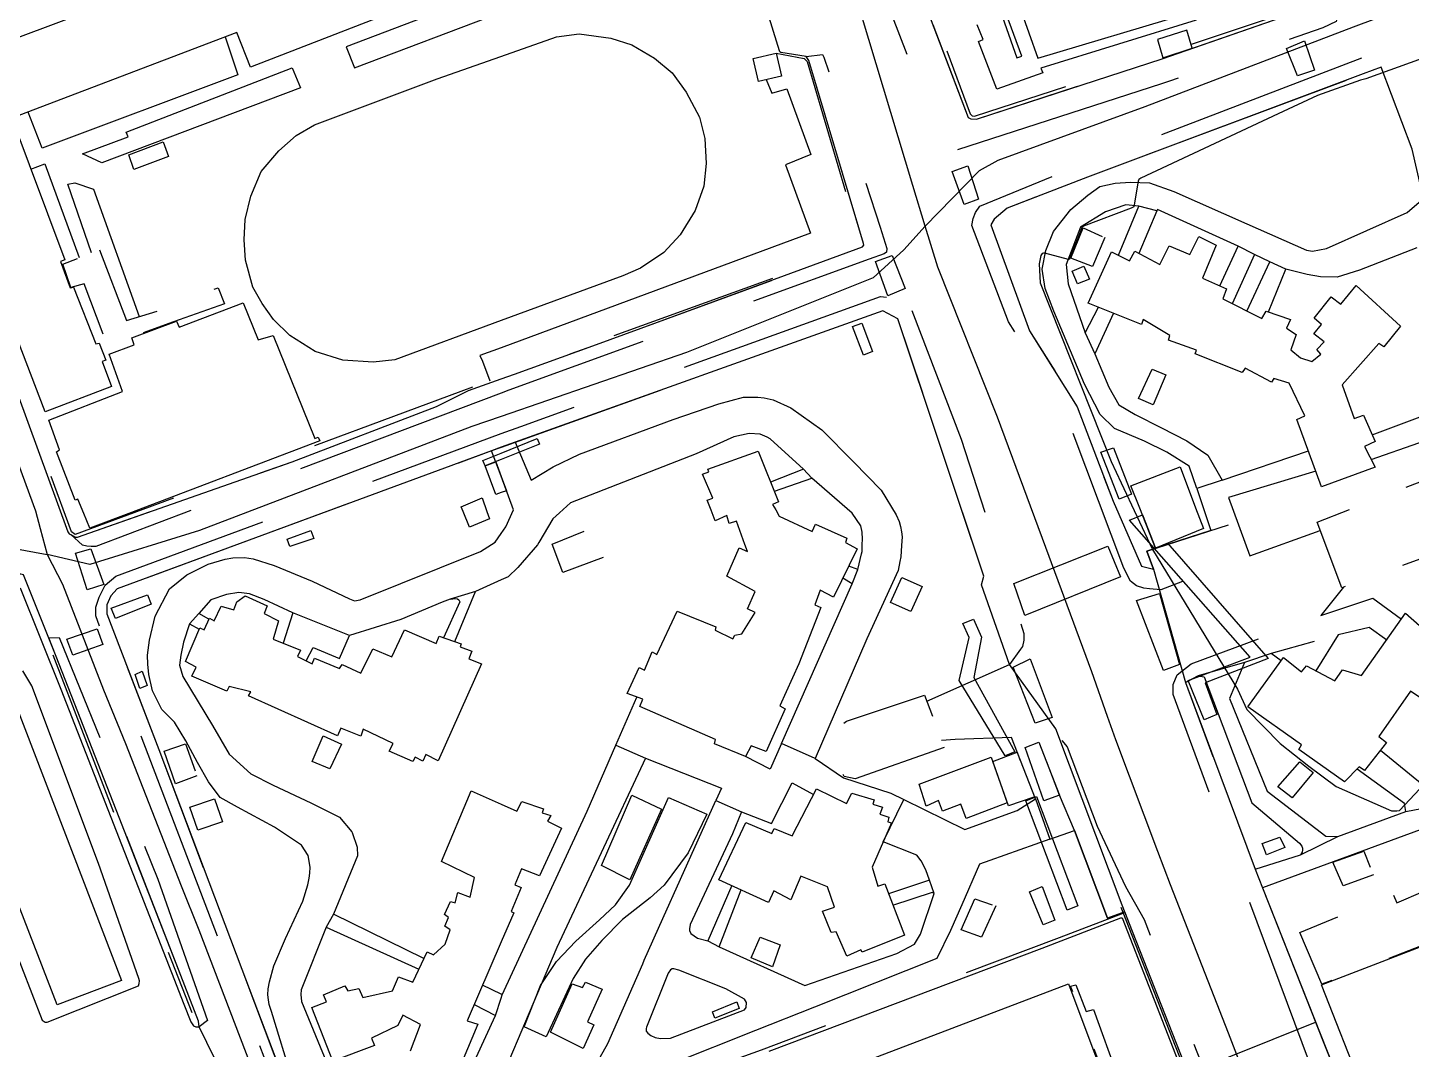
# Model space of a CAD drawing. Header units: millimetres. Extents: x 198785 to 203305, y 542885 to 545889.
# Drawn here: x 202130.2 to 202365.8, y 543655 to 543829.1 of the extents above; entities that cross this region are included whole.
import ezdxf

# ---------------------------------------------------------------- set-up
doc = ezdxf.new("R2010")
doc.units = ezdxf.units.MM
for name, pattern in [('FENCE_25K', [54.3, 28.7, -9.2, -16.4]), ('HIDDEN_BULD_25K', [28.8, 18.4, -10.4]), ('HIDDEN_IN_25K', [56.5, 36.5, -20])]:
    doc.linetypes.add(name, pattern=pattern)
for name, color, linetype in [('A0013114', 253, 'Continuous'), ('A0013117', 253, 'Continuous'), ('A0013118', 253, 'Continuous'), ('A0023214', 253, 'Continuous'), ('A0023217', 253, 'Continuous'), ('A0033324', 253, 'Continuous'), ('A0043325', 253, 'Continuous'), ('A0053326', 253, 'Continuous'), ('B0014111', 253, 'Continuous'), ('B0014115', 253, 'Continuous'), ('B0014116', 253, 'Continuous'), ('B0024120', 253, 'Continuous'), ('B0024127', 253, 'Continuous'), ('C0076117', 253, 'Continuous'), ('F0017111', 253, 'Continuous'), ('F0047224', 253, 'Continuous')]:
    doc.layers.add(name, color=color, linetype=linetype)

msp = doc.modelspace()

# ---------------------------------------------------------------- linework, layer by layer
at = {"layer": 'A0013114'}
for points in [[(202272.61, 543792), (202272.57, 543792.3), (202263.24, 543823.48), (202262.78, 543824.14), (202258.49, 543824.83), (202258.33, 543824.97), (202257.99, 543826.04), (202255.53, 543833.95), (202255.53, 543834.17), (202256.78, 543837.35), (202256.86, 543837.75), (202246.87, 543864.54), (202242.08, 543877.99), (202239.5, 543884.31), (202239.4, 543884.35), (202238.25, 543883.93), (202229.67, 543907.67), (202217.6, 543940.94), (202210.78, 543959.24), (202205.15, 543974.38)], [(202277.05, 543848.8), (202290.39, 543813.73), (202290.82, 543813.53), (202291.78, 543813.5), (202323.39, 543823.75), (202349.24, 543832.73)], [(202360.69, 543822.32), (202357.64, 543821.18), (202310.68, 543803.61), (202296.99, 543798.3), (202294.82, 543796.45), (202294.21, 543795.49), (202300.84, 543777.43), (202308.92, 543764.5), (202315.07, 543748.38), (202319.88, 543737.34), (202321.93, 543736.83), (202327.36, 543717.55), (202339.22, 543685.73), (202340.47, 543682.53), (202357.01, 543640.82), (202364.32, 543636), (202404.38, 543650.7), (202405.65, 543649.48), (202408.9, 543650.66), (202416.63, 543653.46), (202419.33, 543654.45), (202427.77, 543657.73)], [(202271.79, 543599.07), (202272.06, 543598.98), (202301.14, 543611.11), (202301.27, 543611.3), (202308.14, 543614.07), (202308.22, 543613.82), (202324.71, 543619.21), (202331.2, 543621.58), (202335.46, 543627.96), (202335.51, 543628.22), (202334.97, 543631.63), (202330.21, 543644.99), (202329.98, 543645.09), (202327.63, 543650.87), (202327.66, 543651.11), (202327.6, 543651.56), (202316.59, 543679.59), (202305.32, 543709.62), (202297.43, 543720.61), (202292.63, 543734.15), (202293.07, 543735.61), (202278.4, 543779.47), (202275.86, 543780.83)]]:
    msp.add_lwpolyline(points, dxfattribs=at)
at = {"layer": 'A0013117'}
for points in [[(202123.41, 543780.54), (202137.07, 543743.16), (202137.3, 543742.85), (202138.39, 543742.3), (202138.7, 543742.3), (202175.26, 543755.13), (202199.85, 543764.54), (202205.27, 543767.23), (202210.83, 543769.24), (202213.11, 543770.06), (202226.47, 543774.89), (202234.67, 543777.89), (202272.41, 543791.7), (202272.61, 543792)], [(202275.86, 543780.83), (202213.25, 543758.48), (202210.84, 543757.58), (202209.23, 543756.98), (202145.46, 543733.48), (202144.37, 543732.27), (202143.69, 543730.77), (202143.71, 543729.2), (202152.54, 543706.1), (202166.69, 543668.72), (202175.75, 543644.73), (202185.28, 543619.46), (202184.16, 543618.18), (202185.95, 543613.23), (202190.35, 543601.03), (202196.75, 543584.15), (202201.8, 543571.62)], [(202195.58, 543570.17), (202194.14, 543573.8), (202178.69, 543613.46), (202167.79, 543641.72), (202166.85, 543644.15), (202166.39, 543645.21), (202165.91, 543645.67), (202159.42, 543658.85), (202159.33, 543659.85), (202156.33, 543667.6), (202145.81, 543694.55), (202135.08, 543721.96), (202129.49, 543735.88), (202129.06, 543735.97), (202128.55, 543735.97), (202128.04, 543735.97), (202087.75, 543720.95), (202066.36, 543712.76), (202035.73, 543702.86)]]:
    msp.add_lwpolyline(points, dxfattribs=at)
at = {"layer": 'A0013118'}
for points in [[(202287.84, 543854.77), (202298.65, 543823.91), (202299.53, 543824.22), (202296.81, 543831.61)], [(202225.77, 543841.5), (202210.82, 543835.82), (202184.45, 543825.81), (202185.89, 543822.21), (202210.82, 543831.64), (202227.17, 543837.83), (202225.77, 543841.5)], [(202299.15, 543832.5), (202302.25, 543823.87), (202327.74, 543831.46)], [(202329.2, 543830.34), (202302.75, 543822.18), (202303.07, 543821.36), (202295.26, 543818.58), (202292.12, 543826.69), (202292.92, 543827.03), (202291.89, 543829.52)], [(202163.87, 543827.49), (202166.03, 543821.03), (202132.67, 543808.54), (202130.3, 543814.67)], [(202189.07, 543772.1), (202183.87, 543772.45), (202179.19, 543773.9), (202174.88, 543776.63), (202172.07, 543779.35), (202170.13, 543782.05), (202168.54, 543784.86), (202167.31, 543789.44), (202167.08, 543792.94), (202167.26, 543796.41), (202168.24, 543800.34), (202170, 543804.54), (202172.99, 543808.08), (202175.97, 543810.68), (202179.05, 543812.48), (202199.96, 543820.34), (202210.82, 543824.17), (202220.29, 543827.5), (202224.15, 543828), (202229.55, 543827.26), (202233.08, 543826.13), (202236.94, 543823.88), (202240, 543821.35), (202242.37, 543818.08), (202244.61, 543813.81), (202245.55, 543810.16), (202245.78, 543805.9), (202245.37, 543802.08), (202243.87, 543797.9), (202241.36, 543793.77), (202238.54, 543790.77), (202234.58, 543788.1), (202231.57, 543786.8), (202210.83, 543779.16), (202192.76, 543772.49), (202189.07, 543772.1)], [(202142.87, 543806.06), (202139.57, 543807.59), (202147.33, 543810.49), (202146.99, 543811.27), (202175.24, 543822.21), (202176.66, 543818.8), (202142.87, 543806.06)], [(202427.77, 543657.73), (202410.36, 543703.17), (202407, 543711.84), (202390.9, 543753.55), (202386.33, 543763.57), (202379.61, 543771.58), (202376.26, 543781.85), (202372.87, 543789.15), (202367.57, 543801.44), (202365.99, 543808.38), (202360.69, 543822.32)], [(202256, 543820.21), (202256.96, 543817.88), (202259.52, 543818.63), (202263.58, 543807.48), (202259.29, 543805.69), (202263.55, 543794.08), (202210.83, 543774.55), (202207.2, 543773.21), (202207.68, 543772.25), (202208.94, 543768.93)], [(202130.79, 543804.96), (202133.13, 543805.86), (202139.02, 543789.89)], [(202141.08, 543790.7), (202137.09, 543802.39), (202138.25, 543802.65), (202141.43, 543801.57), (202149.21, 543779.85)], [(202366.78, 543791.57), (202357.01, 543787.77), (202353.23, 543786.55), (202350.36, 543786.6), (202348.12, 543786.99), (202344.48, 543787.95), (202341.72, 543789.15), (202339.15, 543790.41), (202336.37, 543791.85), (202322.63, 543798.1), (202322.5, 543797.88), (202319.46, 543798.67), (202317.23, 543798.9), (202313.79, 543797.68), (202309.51, 543795.08), (202307.07, 543788.73), (202307.43, 543785.44), (202310.31, 543777.06), (202311.96, 543773.53), (202314.34, 543767.85), (202316.06, 543764.8), (202318.8, 543763.17), (202323.28, 543760.92), (202327.61, 543758.66), (202331.18, 543756.26), (202333.6, 543752.01), (202329.3, 543750.57), (202328.03, 543754.38), (202324.22, 543756.78), (202320.39, 543758.61), (202315.32, 543760.78), (202312.88, 543763.17), (202310.19, 543768.36), (202304.94, 543780.76), (202303.48, 543784.62), (202302.96, 543787.93), (202303.58, 543791.13), (202304.9, 543794.32), (202307.86, 543798.06), (202310.73, 543800.51), (202312.77, 543802.01), (202315.43, 543802.6), (202318.02, 543802.77), (202321.25, 543802.63), (202325.42, 543801.16), (202337.81, 543795.64), (202348.01, 543791.17), (202349.02, 543791), (202351.39, 543791.42), (202365.13, 543797.55), (202367.19, 543799.32)], [(202315.95, 543790.31), (202319.46, 543798.67)], [(202322.5, 543797.88), (202319.44, 543790.6)], [(202333.25, 543785.07), (202336.37, 543791.85)], [(202339.15, 543790.41), (202335.35, 543782.04)], [(202337.83, 543780.78), (202341.72, 543789.15)], [(202341.5, 543780.65), (202344.48, 543787.95)], [(202310.31, 543777.06), (202312.55, 543781.46)], [(202315.11, 543780.43), (202311.96, 543773.53)], [(202359.15, 543759.73), (202377.94, 543766.77), (202378.88, 543767.33), (202379.48, 543768.71), (202379.64, 543769.88), (202379.61, 543771.58)], [(202213.25, 543758.48), (202215.99, 543751.97), (202219.7, 543754.26), (202224.18, 543756.42), (202240.16, 543762.29), (202247.91, 543765.01), (202252.1, 543766.11), (202254.54, 543766.1), (202255.65, 543766.01), (202257.16, 543765.65), (202260.2, 543764.28), (202265.44, 543760.53), (202270.84, 543755.09), (202275.58, 543750.3), (202278.14, 543746.06), (202278.63, 543744.93), (202278.87, 543744.09), (202279.04, 543743.21), (202279.12, 543742.35), (202279.05, 543740.83), (202278.92, 543738.94), (202278.72, 543738.11), (202278.44, 543736.58), (202273.1, 543724.96), (202264.33, 543704.57), (202258.58, 543707.11), (202270.61, 543734.33), (202271.6, 543736.78), (202272.23, 543739.43), (202272.32, 543739.84), (202272.35, 543741), (202272.36, 543741.92), (202272.33, 543743.11), (202272.1, 543744.18), (202270.61, 543746.36), (202263.73, 543752.31), (202262.33, 543753.87), (202256.65, 543759), (202256.15, 543759.32), (202254.96, 543759.82), (202253.07, 543759.96), (202250.45, 543759.34), (202244.07, 543756.49), (202222.66, 543748.11), (202220.79, 543746.42), (202219.66, 543745.4), (202217.27, 543741.37), (202217.03, 543740.96), (202213.72, 543737.11), (202212.03, 543735.54), (202210.84, 543735), (202206.47, 543733.04), (202202.18, 543731.73), (202200.8, 543731.18), (202193.77, 543728.25), (202185.05, 543725.52), (202175.39, 543729.37), (202170.48, 543731.64), (202167.98, 543732.63), (202166.19, 543732.84), (202164.07, 543732.52), (202161.39, 543731.6), (202159.36, 543729.29), (202157.81, 543727.51), (202156.78, 543724.4), (202156.3, 543722.15), (202156.1, 543720.48), (202156.64, 543718.53), (202161.71, 543710.19), (202164.52, 543705.3), (202168.2, 543701.95), (202172.01, 543700.06), (202178.47, 543697.04), (202183.34, 543694.59), (202185.44, 543692.09), (202185.49, 543691.98), (202186.35, 543689.5), (202186.41, 543688), (202182.32, 543678.05), (202181.05, 543675.85), (202176.77, 543665.16), (202176.74, 543664.39), (202176.87, 543663.18), (202183.89, 543646.08)], [(202359.01, 543755.49), (202383.37, 543764), (202384.09, 543764.03), (202385.1, 543763.99), (202386.33, 543763.57)], [(202175.34, 543649.81), (202171.72, 543661.46), (202171.37, 543662.7), (202171.22, 543663.48), (202171.13, 543664.34), (202171.17, 543665.32), (202171.42, 543666.55), (202172.12, 543669.26), (202174.15, 543673.92), (202177.1, 543680.27), (202177.92, 543683.08), (202178.18, 543684.2), (202178.28, 543685.05), (202178.34, 543686.09), (202177.97, 543688.03), (202176.84, 543689.84), (202172.24, 543692.89), (202165.93, 543696.3), (202162.98, 543697.94), (202161.01, 543700.61), (202159.14, 543703.88), (202157.16, 543707.56), (202155.22, 543710.79), (202153.1, 543712.92), (202151.46, 543716.13), (202150.84, 543718.87), (202150.66, 543720.64), (202150.62, 543722.15), (202150.95, 543724.76), (202151.95, 543728.8), (202154.4, 543733.45), (202157.35, 543735.85), (202160.95, 543737.7), (202163.86, 543738.55), (202165.17, 543738.78), (202167.17, 543738.79), (202168.61, 543738.6), (202172.18, 543737.44), (202178.67, 543734.76), (202185.01, 543731.75), (202185.87, 543731.45), (202186.82, 543731.6), (202207.35, 543739.83), (202209.83, 543741.43), (202210.84, 543742.91), (202211.63, 543744.06), (202212.98, 543746.95), (202210.84, 543752.68), (202209.23, 543756.98)], [(202333.6, 543752.01), (202348.31, 543756.99)], [(202262.33, 543753.87), (202256.73, 543751.67)], [(202257.37, 543750.1), (202263.73, 543752.31)], [(202349.58, 543753.53), (202334.69, 543749.02), (202338.35, 543739.11), (202350.34, 543743.44)], [(202329.3, 543750.57), (202331.69, 543743.42), (202320.78, 543739.88), (202321.93, 543736.83)], [(202271.6, 543736.78), (202270.03, 543737.34)], [(202270.61, 543734.33), (202269.03, 543735.29)], [(202128.94, 543733.63), (202135.85, 543716.37), (202154.72, 543668.12), (202156.83, 543662.73), (202158.02, 543659.75), (202158.48, 543659.07), (202158.85, 543658.87), (202159.42, 543658.85)], [(202202.97, 543724.49), (202206.47, 543733.04)], [(202354.31, 543733.78), (202350.45, 543728.94), (202359.3, 543731.87), (202364.16, 543728.33)], [(202202.18, 543731.73), (202203.06, 543731.83), (202203.4, 543731.75), (202203.63, 543731.62), (202203.79, 543731.29), (202201.04, 543725.14)], [(202161.09, 543728.3), (202159.36, 543729.29)], [(202175.39, 543729.37), (202173.72, 543724.23)], [(202157.81, 543727.51), (202159.44, 543726.61)], [(202177.66, 543721.21), (202178.82, 543723.47), (202183.33, 543721.63), (202185.05, 543725.52)], [(202361.64, 543724.76), (202358.68, 543726.91), (202353.37, 543725.64), (202349.59, 543719.52)], [(202343.69, 543721.22), (202341.95, 543722.45), (202337.41, 543720.95), (202334.9, 543714.78), (202341.31, 543699.03), (202351.28, 543691.37), (202353.33, 543691.29)], [(202125.65, 543678.18), (202132.69, 543660), (202133.18, 543659.67), (202133.55, 543659.64), (202149.1, 543665.87), (202149.22, 543666.23), (202149.25, 543666.72), (202149.14, 543667.09), (202142.28, 543686.68), (202130.91, 543716.98), (202129.4, 543719.52)], [(202283.32, 543714.37), (202297.43, 543720.61)], [(202327.36, 543717.55), (202329.56, 543718.64), (202330.55, 543718.47), (202338.67, 543697.04), (202346.77, 543690.13), (202347.17, 543689.63), (202347.3, 543689.29), (202347.32, 543689.01), (202347.27, 543688.6), (202346.94, 543688.16)], [(202230.39, 543706.82), (202233.96, 543715.05)], [(202339.22, 543685.73), (202346.94, 543688.16), (202353.33, 543691.29), (202364.93, 543695.53), (202372.36, 543696.95), (202374.28, 543696.86), (202400.43, 543705.3), (202405.03, 543707.56), (202406.26, 543708.24), (202406.91, 543709.19), (202407.16, 543709.82), (202407.16, 543710.43), (202407, 543711.84)], [(202202, 543643.63), (202209.9, 543660.81), (202210.86, 543663.77), (202211.05, 543664.35), (202225.52, 543695.63), (202230.39, 543706.82), (202235.44, 543704.62), (202220.33, 543672.38), (202210.89, 543650.11)], [(202258.58, 543707.11), (202256.66, 543702.78), (202252.48, 543704.94)], [(202301.87, 543697.68), (202297.75, 543708.18), (202288.18, 543707.81), (202285.85, 543707.64)], [(202303.26, 543697.38), (202300.08, 543706.44), (202302.43, 543707.35), (202305.95, 543698.34), (202303.26, 543697.38)], [(202235.44, 543704.62), (202248.35, 543699.51), (202247.42, 543697.43)], [(202264.33, 543704.57), (202269.17, 543701.29), (202277.19, 543698.67), (202279.43, 543697.57)], [(202410.36, 543703.17), (202409.82, 543703.79), (202407.75, 543704.3), (202372.39, 543691.63), (202368.45, 543692.82), (202340.47, 543682.53)], [(202360.58, 543706), (202370.47, 543697.94), (202372.36, 543696.95)], [(202364.93, 543695.53), (202364.67, 543696.9), (202356.61, 543702.78)], [(202251.76, 543695.48), (202256.89, 543693.52), (202260.39, 543700.43), (202264.03, 543698.42)], [(202227.72, 543653.68), (202229.03, 543656.05), (202234.95, 543669.61), (202235.22, 543670.2), (202238.41, 543677.32), (202247.42, 543697.43), (202251.76, 543695.48), (202250.25, 543691.76), (202243.01, 543676.29), (202242.9, 543675.56), (202242.9, 543675.29), (202243.17, 543674.79), (202244.26, 543673.95), (202246.06, 543673.52), (202247.95, 543672.52), (202262.56, 543665.9), (202278.24, 543671.35), (202281.25, 543672.98), (202282.24, 543674.64), (202284.59, 543681.56), (202283.78, 543683.84), (202283.16, 543685.63), (202282.4, 543687.12), (202281.66, 543688.13), (202275.91, 543690.36), (202279.43, 543697.57), (202289.81, 543692.5), (202298.7, 543695.74), (202301.87, 543697.68), (202304.29, 543690.86), (202294.05, 543687.22), (202292.31, 543686.6), (202289.27, 543679.63), (202287.39, 543675.3), (202285.03, 543670.52), (202264.19, 543662.22), (202254.17, 543658.24), (202239.9, 543652.56)], [(202304.29, 543690.86), (202308.47, 543692.34), (202314.1, 543677.4), (202316.76, 543678.37)], [(202250.11, 543682.93), (202246.06, 543673.52)], [(202283.78, 543683.84), (202276.83, 543681.52)], [(202247.95, 543672.52), (202251.72, 543682.2)], [(202277.57, 543679.59), (202284.28, 543681.8), (202284.59, 543681.56)], [(202316.76, 543678.37), (202317.04, 543678.47)], [(202181.05, 543675.85), (202196.86, 543668.72)], [(202197.7, 543670.51), (202182.32, 543678.05)], [(202256.47, 543654.71), (202302.96, 543672.25), (202316.37, 543677.42), (202316.61, 543677.42), (202326.61, 543651.85), (202326.63, 543651.64), (202326.52, 543651.59), (202323.81, 543650.16), (202323.79, 543650.03), (202323.83, 543649.9), (202323.94, 543649.74), (202324.07, 543649.6), (202324.42, 543649.58), (202327.63, 543650.87)], [(202239.99, 543668.74), (202239.69, 543668.6), (202239.29, 543668.03), (202235.58, 543658.82), (202235.53, 543658.57), (202235.55, 543658.15), (202235.85, 543657.8), (202236.33, 543657.42), (202237.1, 543657.04), (202237.97, 543656.86), (202239.71, 543656.95), (202252.31, 543661.78), (202252.56, 543662.19), (202252.62, 543662.99), (202252.28, 543663.57), (202249.09, 543665.35), (202241.08, 543668.51), (202240.26, 543668.74), (202239.99, 543668.74)], [(202211.05, 543664.35), (202210.86, 543664.44), (202207.66, 543665.95)], [(202206.24, 543662.69), (202209.9, 543660.81)]]:
    msp.add_lwpolyline(points, dxfattribs=at)
at = {"layer": 'A0023214'}
for points in [[(202283.05, 543795.22), (202292.28, 543804.72), (202295.5, 543806.5), (202320.54, 543815.63), (202355.99, 543829.18), (202359.82, 543830.64), (202356.69, 543838.63), (202356.56, 543838.98), (202348.56, 543859.45), (202339.12, 543884.7), (202338.77, 543885.46), (202338.7, 543885.76), (202338.59, 543886.34), (202326.94, 543916.63), (202321.62, 543929.98), (202309.48, 543961.31), (202307.42, 543966.6), (202306.5, 543968.94), (202294.87, 543999.62), (202293.83, 544002.38), (202290.5, 544011.22)], [(202283.05, 543795.22), (202280.95, 543802.19), (202272.21, 543831.18), (202257.61, 543870.09), (202253.27, 543882.45), (202220.05, 543966.13), (202217.08, 543973.6), (202213.63, 543982.3)], [(202350.92, 543618.48), (202344.43, 543633.45), (202339.44, 543644.96), (202337.97, 543649.38), (202334.7, 543657.78), (202324.84, 543683.07), (202322.69, 543688.71), (202315.51, 543707.78), (202314.12, 543711.72), (202311.41, 543719.36), (202303.63, 543740.52), (202295.36, 543762.69), (202285.2, 543788.29), (202283.05, 543795.22)]]:
    msp.add_lwpolyline(points, dxfattribs=at)
at = {"layer": 'A0023217'}
for points in [[(202108.12, 543807.97), (202109.15, 543805.36), (202121.1, 543775.1), (202131.58, 543746.79), (202132.38, 543743.76), (202133.56, 543739.3)], [(202283.05, 543795.22), (202279.41, 543791.2), (202274.22, 543786.45), (202242.44, 543773.73), (202210.84, 543762.83), (202205.84, 543761.11), (202159.47, 543743.42), (202140.8, 543737.61), (202133.56, 543739.3)], [(202033.98, 543706.47), (202049.29, 543711.42), (202098.12, 543728.38), (202127.68, 543740.42), (202133.56, 543739.3)], [(202133.56, 543739.3), (202136.13, 543734.27), (202143.16, 543716.29), (202146.86, 543707.14), (202156.38, 543682.91), (202159.35, 543675.38), (202171.7, 543643.2), (202179.6, 543620.32), (202180.66, 543617.93), (202182.32, 543613.35), (202184.52, 543607.25), (202195.44, 543578.98), (202198.18, 543572.16), (202198.69, 543570.89), (202202.55, 543561.39), (202207.05, 543550.33), (202210.89, 543540.85), (202221.42, 543512.43)]]:
    msp.add_lwpolyline(points, dxfattribs=at)
at = {"layer": 'A0033324', "linetype": 'HIDDEN_IN_25K', "flags": 128}
for points in [[(202323.29, 543819.51), (202287.14, 543807.8), (202286.62, 543807.85), (202286.27, 543808.19), (202274.05, 543839.97), (202265.54, 543862.95), (202266.71, 543866.65), (202263.41, 543876.14), (202263.21, 543877.05), (202263.26, 543877.48), (202263.46, 543878.01), (202263.79, 543878.61), (202263.97, 543878.81), (202264.32, 543879.11), (202265.12, 543879.47), (202265.37, 543879.62), (202277.05, 543848.8), (202290.39, 543813.73), (202290.82, 543813.53), (202291.78, 543813.5), (202323.39, 543823.75), (202349.24, 543832.73), (202349.62, 543832.91), (202350.65, 543836.96), (202350.7, 543837.67), (202339.65, 543865.99), (202334.52, 543880.28), (202333.81, 543881.79), (202333.66, 543882.4), (202333.46, 543883.56), (202332.89, 543885.04), (202335.08, 543885.67), (202335.84, 543885.44), (202336.63, 543884.82), (202337.54, 543883.28), (202337.6, 543883.14), (202338.22, 543881.81), (202343.4, 543867.39), (202345.29, 543862.54), (202354.76, 543838.28), (202354.62, 543836.32), (202353.03, 543830.09), (202350.75, 543829.02), (202324.66, 543819.96), (202323.29, 543819.51)], [(202431.28, 543849.69), (202432.08, 543848.18), (202432.79, 543846.49), (202445.17, 543814.55), (202455.67, 543786.96), (202465.86, 543760.23), (202475.13, 543735.94), (202483.61, 543712.76), (202492.7, 543688.79), (202494.59, 543684.17), (202494.3, 543682.94), (202493.55, 543681.72), (202491.67, 543680.39), (202474.67, 543674.09), (202463.5, 543668.26), (202432.26, 543656.1), (202392.89, 543641.09), (202390.3, 543641.46), (202365.76, 543633.31), (202364.52, 543632.97), (202362.8, 543632.91), (202360.28, 543633.22), (202357.55, 543634.45), (202354.54, 543637.32), (202348.51, 543652.8), (202335.57, 543687.55), (202325.31, 543715.49), (202325.3, 543717.16), (202325.94, 543718.84), (202328.35, 543720.68), (202350.45, 543728.94), (202353.37, 543725.64), (202341.95, 543722.45), (202337.41, 543720.95), (202329.56, 543718.64), (202327.36, 543717.55), (202339.22, 543685.73), (202340.47, 543682.53), (202357.01, 543640.82), (202364.32, 543636), (202404.38, 543650.7), (202405.65, 543649.48), (202419.33, 543654.45), (202492.92, 543683.12), (202475.61, 543728.86), (202475.6, 543728.89), (202450.46, 543792.95), (202429.7, 543846.85), (202429.68, 543847.15), (202429.37, 543847.65), (202428.52, 543848.12), (202426.88, 543848.25), (202365.96, 543824.71), (202360.69, 543822.32), (202310.68, 543803.61), (202296.99, 543798.3), (202294.82, 543796.45), (202294.21, 543795.49), (202300.84, 543777.43), (202308.92, 543764.5), (202315.07, 543748.38), (202319.88, 543737.34), (202321.93, 543736.83), (202320.78, 543739.88), (202336.22, 543744.89), (202338.35, 543739.11), (202323.19, 543733.31), (202321.27, 543733.47), (202320.29, 543733.57), (202319.03, 543733.98), (202318.02, 543734.79), (202316.86, 543737.01), (202307.08, 543763.13), (202297.25, 543778.93), (202291.01, 543795.39), (202291.22, 543796.55), (202291.64, 543797.6), (202292.39, 543798.65), (202305.44, 543804), (202391.53, 543836.99), (202428.27, 543851.39), (202428.86, 543851.35), (202429.99, 543850.9), (202431.28, 543849.69)], [(202210.83, 543766.8), (202141.83, 543740.71), (202141.02, 543740.7), (202140.28, 543740.73), (202139.57, 543740.91), (202137.57, 543742.71), (202138.39, 543742.3), (202138.7, 543742.3), (202175.26, 543755.13), (202199.85, 543764.54), (202205.27, 543767.23), (202210.83, 543769.24), (202213.11, 543770.06), (202226.47, 543774.89), (202234.67, 543777.89), (202272.41, 543791.7), (202272.61, 543792), (202272.57, 543792.3), (202263.24, 543823.48), (202262.78, 543824.14), (202265.56, 543824.47), (202265.81, 543824.02), (202270.91, 543808.64), (202275.4, 543795.07), (202276.55, 543791.44), (202276.48, 543790.82), (202276.08, 543790.56), (202273.5, 543789.62), (202212.18, 543767.31), (202210.83, 543766.8)], [(202280.81, 543780.87), (202289.19, 543758.97), (202299.86, 543725.85), (202299.86, 543724.75), (202299.62, 543723.68), (202299.3, 543723.21), (202297.43, 543720.61), (202292.63, 543734.15), (202293.07, 543735.61), (202278.4, 543779.47), (202275.86, 543780.83), (202210.84, 543757.55), (202209.23, 543756.98), (202145.46, 543733.48), (202144.37, 543732.27), (202143.69, 543730.77), (202143.71, 543729.2), (202152.54, 543706.1), (202166.69, 543668.72), (202185.28, 543619.46), (202184.16, 543618.18), (202166.63, 543663.69), (202144.64, 543721.19), (202141.83, 543728.87), (202141.83, 543730.33), (202142.4, 543732.07), (202143.4, 543734.1), (202145.23, 543735.62), (202210.84, 543759.91), (202214.18, 543761.14), (202275.47, 543783.29), (202277.47, 543782.97), (202279.39, 543782.05), (202280.81, 543780.87)], [(202160.82, 543659.93), (202159.42, 543658.85), (202159.33, 543659.85), (202156.33, 543667.6), (202145.81, 543694.55), (202135.08, 543721.96), (202133.81, 543725.12), (202135.61, 543725.16), (202152.39, 543684.03), (202160.82, 543659.93)], [(202306.32, 543707.62), (202307.21, 543706.59), (202312.32, 543693.08), (202317.17, 543682.77), (202320.32, 543677.17), (202338.55, 543631.36), (202338.66, 543630.27), (202338.58, 543627.87), (202338.29, 543626.44), (202337.56, 543624.7), (202336.58, 543622.89), (202335.13, 543620.94), (202334.07, 543619.93), (202333.23, 543619.28), (202332.02, 543618.53), (202330.49, 543617.82), (202327.27, 543616.42), (202323.32, 543614.76), (202300.86, 543605.88), (202278.42, 543596.73), (202277.52, 543596.57), (202276.38, 543596.49), (202275.73, 543596.5), (202275.43, 543596.58), (202275.02, 543596.75), (202274.53, 543597.1), (202274.15, 543597.45), (202273.01, 543599.37), (202301.14, 543611.11), (202301.27, 543611.3), (202308.14, 543614.07), (202308.22, 543613.82), (202324.71, 543619.21), (202331.2, 543621.58), (202335.46, 543627.96), (202335.51, 543628.22), (202334.97, 543631.63), (202330.21, 543644.99), (202329.98, 543645.09), (202327.63, 543650.87), (202327.66, 543651.11), (202327.6, 543651.56), (202317.04, 543678.47), (202314.1, 543677.4), (202308.47, 543692.34), (202305.95, 543698.34), (202302.43, 543707.35), (202300.08, 543706.44), (202298.64, 543705.9), (202297.75, 543708.18), (202301.08, 543709.57), (202304.52, 543708.56), (202306.32, 543707.62)]]:
    msp.add_lwpolyline(points, dxfattribs=at)
at = {"layer": 'A0043325'}
for points in [[(202349.35, 543821.84), (202346.48, 543820.85), (202344.6, 543825.51), (202347.62, 543826.79), (202349.35, 543821.84)], [(202292.11, 543799.86), (202289.69, 543798.92), (202287.65, 543804.57), (202290.31, 543805.52), (202292.11, 543799.86)], [(202279.63, 543784.61), (202276.69, 543783.4), (202274.58, 543789.24), (202277.46, 543790.26), (202279.63, 543784.61)], [(202143.17, 543734.22), (202140.38, 543733.32), (202138.35, 543739.53), (202141, 543740.28), (202143.17, 543734.22)], [(202316.29, 543735.52), (202300.05, 543728.92), (202298.18, 543734.38), (202314.17, 543740.74), (202316.29, 543735.52)], [(202326.37, 543720.58), (202323.66, 543719.59), (202319.05, 543731.49), (202322.93, 543732.69), (202326.37, 543720.58)], [(202143.05, 543723.98), (202137.89, 543722.2), (202136.89, 543724.91), (202142.06, 543726.68), (202143.05, 543723.98)], [(202304.67, 543711.58), (202301.76, 543710.61), (202298.06, 543720.12), (202300.92, 543721.57), (202304.67, 543711.58)]]:
    msp.add_lwpolyline(points, dxfattribs=at)
at = {"layer": 'A0053326'}
msp.add_lwpolyline([(202327.63, 543650.87), (202349.53, 543659.67), (202357.01, 543640.82)], dxfattribs=at)
at = {"layer": 'B0014111'}
for points in [[(202233.53, 543875.37), (202240.6, 543856.63), (202210.81, 543845.31), (202188.34, 543836.76), (202190.6, 543831.02), (202168.18, 543822.34), (202165.82, 543828.24), (202127.55, 543813.62), (202136.58, 543789.52), (202135.79, 543789.23), (202137.49, 543784.73), (202138.05, 543784.85), (202141.85, 543775.19), (202142.41, 543775.33), (202143.51, 543772.42), (202142.93, 543772.2), (202144.52, 543767.94), (202133.21, 543763.61), (202117.08, 543805.62)], [(202126.3, 543826.55), (202159.95, 543839.2), (202164.08, 543840.76), (202162.26, 543845.57), (202177.48, 543851.73), (202177.21, 543852.74), (202179.01, 543853.51), (202179.46, 543852.33), (202188.02, 543855.31), (202189.82, 543851.15), (202194.58, 543853.02), (202193.93, 543854.84), (202196.07, 543855.61), (202196.87, 543853.37), (202206.6, 543857.08), (202210.81, 543858.69), (202218.63, 543861.67), (202216.32, 543867.79), (202216.45, 543867.9), (202215.9, 543869.44), (202220.5, 543871.26), (202220.75, 543870.66), (202233.53, 543875.37)], [(202166.9, 543782.19), (202169.47, 543775.9), (202172.02, 543776.6), (202179.14, 543759.11), (202179.71, 543759.32), (202179.96, 543758.67), (202147.46, 543746.32), (202140.82, 543743.8), (202139.8, 543746.28), (202138.78, 543748.77), (202138.33, 543748.6), (202135.12, 543756.82), (202135.62, 543757.13), (202133.84, 543762.18), (202146.39, 543767.11), (202144.09, 543773.42), (202148.38, 543775.05), (202147.95, 543776.2), (202155.56, 543779.09), (202156.03, 543778.04), (202166.9, 543782.19)], [(202330.46, 543743.73), (202322.27, 543740.43), (202319.6, 543747.24), (202318.1, 543751.04), (202326.47, 543754.24), (202329.11, 543747.29), (202330.46, 543743.73)], [(202294.27, 543704.81), (202297.03, 543697.04), (202290.04, 543694.36), (202289.1, 543696.82), (202285.98, 543695.62), (202285.35, 543697.42), (202283.25, 543696.46), (202282.01, 543700.19), (202294.27, 543704.81)], [(202238.16, 543695.92), (202232.77, 543683.92), (202227.93, 543686.34), (202233.13, 543698.34), (202238.16, 543695.92)], [(202400.74, 543653.53), (202381.59, 543645.95), (202366.77, 543651.37), (202357.61, 543647.95), (202350.52, 543666.05), (202389.93, 543681.16), (202400.74, 543653.53)], [(202225.2, 543666.48), (202228.06, 543665.26), (202225.54, 543659.72), (202226.65, 543659.22), (202224.81, 543655.21), (202219.27, 543657.96), (202222.95, 543666.22), (202224.73, 543665.56), (202225.2, 543666.48)], [(202317.76, 543638.79), (202277.48, 543623.84), (202273.16, 543635.06), (202269.75, 543633.87), (202266.22, 543642.9), (202270.06, 543644.14), (202267.85, 543651.07), (202307.46, 543666.21), (202317.76, 543638.79)]]:
    msp.add_lwpolyline(points, dxfattribs=at)
at = {"layer": 'B0014115'}
for points in [[(202332.62, 543792.03), (202330.26, 543786.41), (202334.34, 543784.58), (202333.73, 543782.87), (202340.36, 543779.5), (202341.11, 543780.78), (202345.29, 543779.33), (202344.59, 543777.9), (202346.23, 543776.8), (202345.3, 543774.18), (202346.97, 543772.85), (202348.9, 543772.18), (202350.42, 543773.42), (202349.73, 543774.24), (202350.98, 543775.56), (202349.26, 543776.93), (202350.54, 543778.52), (202349.31, 543779.55), (202352.21, 543783.22), (202353.84, 543781.94), (202356.45, 543785.15), (202364.01, 543778.2), (202361.16, 543774.72), (202360.31, 543775.26), (202354.04, 543768.23), (202356.13, 543762.5), (202357.72, 543763.03), (202359.66, 543758.55), (202357.89, 543757.7), (202359.66, 543754.19), (202350.56, 543750.87), (202346.37, 543762.29), (202347.73, 543762.97), (202345.04, 543768.52), (202342.42, 543769.33), (202342.02, 543768.7), (202337.55, 543771.07), (202337.06, 543770.31), (202329.02, 543773.5), (202329.28, 543774.13), (202324.51, 543775.85), (202324.73, 543776.62), (202320.15, 543779.36), (202319.9, 543778.49), (202310.82, 543782.16), (202314.81, 543790.89), (202317.83, 543789.35), (202318.74, 543790.97), (202323.03, 543788.72), (202324.59, 543791.92), (202328.14, 543790.44), (202329.63, 543793.5), (202332.62, 543792.03)], [(202257.6, 543746.91), (202258.18, 543745.86), (202263.82, 543743.26), (202264.39, 543744.47), (202269.74, 543742.13), (202269.47, 543741.34), (202271.48, 543740.31), (202267.46, 543732.06), (202265.19, 543733.25), (202264.26, 543730.77), (202265.27, 543730.29), (202261.57, 543720.69), (202258.33, 543713.57), (202259.23, 543713.01), (202255.97, 543705.77), (202253.4, 543706.71), (202252.48, 543704.94), (202247.16, 543707.07), (202247.38, 543707.84), (202234.47, 543713.42), (202234.99, 543714.68), (202232.29, 543715.65), (202234.33, 543720.1), (202235.26, 543719.61), (202236.54, 543722.75), (202237.39, 543722.29), (202240.8, 543729.65), (202247.39, 543727), (202247.32, 543726.41), (202250.33, 543724.96), (202250.62, 543725.57), (202251.81, 543725.79), (202254.1, 543729.42), (202252.79, 543730.06), (202254.1, 543733.03), (202249.29, 543735.66), (202251.38, 543740.45), (202252.8, 543739.83), (202252.32, 543741.02), (202250.94, 543744.98), (202249.69, 543744.59), (202249.27, 543745.94), (202247.3, 543745.05), (202246.61, 543746.85), (202245.94, 543748.6), (202246.9, 543748.94), (202245.11, 543753.01), (202246.24, 543753.39), (202246.03, 543753.85), (202254.62, 543756.93), (202258.09, 543748.31), (202257.08, 543747.84), (202257.6, 543746.91)], [(202171, 543730.57), (202170.52, 543729.28), (202172.92, 543728.05), (202172.04, 543724.92), (202176.66, 543723.04), (202176.16, 543721.97), (202178.65, 543720.71), (202179.07, 543721.66), (202183.33, 543719.91), (202183.76, 543720.59), (202186.94, 543719.13), (202189, 543723.26), (202192.24, 543721.88), (202194.42, 543726.48), (202199.78, 543724.16), (202200.28, 543725.41), (202204.05, 543724.12), (202203.85, 543723.61), (202205.88, 543722.84), (202205.37, 543721.56), (202207.51, 543720.69), (202200.12, 543704.17), (202198, 543705.26), (202197.52, 543704.11), (202196.19, 543704.78), (202195.79, 543704.07), (202191.76, 543705.8), (202192.45, 543707.15), (202187.35, 543709.56), (202186.93, 543708.4), (202183.58, 543709.77), (202182.99, 543708.46), (202167.82, 543715.26), (202168.22, 543715.93), (202164.53, 543716.85), (202164.15, 543716.05), (202158.2, 543718.61), (202158.92, 543720.11), (202157.12, 543721.09), (202159.53, 543726.84), (202160.26, 543726.47), (202161.18, 543728.49), (202162, 543728.02), (202163.19, 543730.55), (202165.35, 543729.91), (202165.82, 543731.24), (202167.28, 543732.3), (202171, 543730.57)], [(202368.31, 543714.31), (202365.71, 543716.04), (202360.31, 543708.32), (202361.61, 543707.31), (202357.84, 543702.54), (202356.95, 543703.13), (202354.44, 543700.59), (202346.69, 543706.1), (202347.16, 543706.91), (202337.98, 543713.36), (202344.08, 543721.76), (202347.13, 543719.36), (202348, 543720.35), (202352.84, 543717.83), (202354.12, 543719.67), (202357.36, 543718.7), (202364.87, 543729.34), (202367.21, 543727.22)], [(202128.15, 543713.85), (202146.18, 543666.74), (202135.27, 543662.61), (202128, 543681.43), (202124.71, 543680.34), (202121.47, 543689.09), (202124.51, 543690.4), (202120.47, 543701), (202055.22, 543676.08), (202050.98, 543687.6), (202079.07, 543698.77), (202077.51, 543703.28), (202086.51, 543707.04), (202088.4, 543702.04), (202117.59, 543713.3), (202118.13, 543711.98), (202121.7, 543713.39), (202122.37, 543711.7), (202128.15, 543713.85)], [(202264.55, 543699.42), (202269.68, 543696.93), (202270.59, 543698.68), (202274.35, 543697.54), (202274.16, 543696.79), (202275.79, 543696.28), (202275.35, 543695.07), (202276.84, 543694.58), (202276.67, 543693.77), (202277.34, 543693.6), (202274.03, 543686.09), (202275, 543682.86), (202276.18, 543683.25), (202279.51, 543674.48), (202272.33, 543671.58), (202272.1, 543672.01), (202269.69, 543670.93), (202267.92, 543675.05), (202267.05, 543674.94), (202265.6, 543678.57), (202267.61, 543679.23), (202266.4, 543682.73), (202261.88, 543684.56), (202260.16, 543680.48), (202257.27, 543682.04), (202256.4, 543680.07), (202247.93, 543683.92), (202252.52, 543693.69), (202256.93, 543691.82), (202257.32, 543692.66), (202260.38, 543691.4), (202264.55, 543699.42)], [(202195.4, 543654.8), (202197.09, 543659.28), (202194.11, 543660.85), (202193.24, 543659.1), (202188.78, 543656.97), (202189.27, 543655.71), (202182.21, 543653.01), (202178.62, 543662.15), (202181.09, 543663.14), (202180.61, 543664.33), (202184.23, 543665.84), (202184.73, 543665.02), (202186.63, 543665.4), (202187.29, 543663.88), (202192.37, 543665), (202193.37, 543667.39), (202195.83, 543666.5), (202198.24, 543671.66), (202199.32, 543671.14), (202201.31, 543672.95), (202202.18, 543675.37), (202201.29, 543676.02), (202201.9, 543677.52), (202201.22, 543678.01), (202202.21, 543680.21), (202203.03, 543680.01), (202203.5, 543681.73), (202205.59, 543680.96), (202206.32, 543684.33), (202200.7, 543687.02), (202205.74, 543699.06), (202210.85, 543696.8)], [(202210.85, 543696.8), (202213.54, 543695.6), (202214.35, 543697.24), (202218.08, 543696.02), (202217.83, 543695.35), (202219.3, 543694.88), (202218.76, 543693.9), (202221.1, 543692.7), (202217.4, 543684.61), (202214.32, 543685.76), (202213.18, 543683.06), (202214.25, 543682.58), (202212.58, 543678.51), (202213, 543678.3), (202210.86, 543673.36), (202205.04, 543659.91), (202206.86, 543659.31), (202204.08, 543652.66)]]:
    msp.add_lwpolyline(points, dxfattribs=at)
at = {"layer": 'B0014116', "linetype": 'HIDDEN_BULD_25K', "flags": 128}
for points in [[(202154.21, 543807.13), (202148.33, 543804.91), (202147.47, 543807.38), (202153.3, 543809.62), (202154.21, 543807.13)], [(202313.64, 543793.29), (202311.55, 543788.37), (202307.88, 543789.78), (202309.95, 543794.97), (202313.64, 543793.29)], [(202142.46, 543791.24), (202147.03, 543779.18), (202154.75, 543781.54), (202162.69, 543784.77), (202163.74, 543782.03), (202155.08, 543778.97), (202147.37, 543776.17), (202147.52, 543775.02), (202144.2, 543773.95), (202139.84, 543785.44), (202137.58, 543784.82), (202136.21, 543788.78), (202142.46, 543791.24)], [(202324.06, 543769.92), (202321.9, 543764.83), (202319.37, 543765.9), (202321.7, 543770.89), (202324.06, 543769.92)], [(202381.61, 543743.79), (202354.01, 543733.67), (202349.82, 543744.84), (202356.45, 543747.43), (202377.42, 543755.64), (202380.28, 543747.56), (202381.61, 543743.79)], [(202208.88, 543745.41), (202205.48, 543743.99), (202204.4, 543746.63), (202204.06, 543747.46), (202207.6, 543748.97), (202208.43, 543746.65), (202208.88, 543745.41)], [(202228.21, 543738.79), (202221.38, 543736.23), (202219.52, 543741.11), (202226.52, 543743.88), (202228.21, 543738.79)], [(202282.57, 543733.88), (202280.62, 543729.64), (202277.16, 543731.14), (202279.09, 543735.39), (202282.57, 543733.88)], [(202286.29, 543706.47), (202271.11, 543701.09), (202269.25, 543701.52), (202266.6, 543708.42), (202269.68, 543710.95), (202282.95, 543715.36), (202286.29, 543706.47)], [(202159.02, 543701.65), (202155.4, 543700.28), (202153.49, 543705.8), (202157.08, 543707.05), (202159.02, 543701.65)], [(202183.65, 543707.03), (202181.66, 543702.84), (202178.65, 543704.05), (202180.54, 543708.42), (202183.65, 543707.03)], [(202301.56, 543697.99), (202297.25, 543696.5), (202294.59, 543704.06), (202298.7, 543705.68), (202301.56, 543697.99)], [(202349.14, 543702.19), (202345.52, 543697.86), (202343.11, 543699.73), (202346.86, 543704.02), (202349.14, 543702.19)], [(202163.39, 543693.81), (202159.23, 543692.36), (202157.84, 543696.3), (202162.02, 543697.68), (202163.39, 543693.81)], [(202359.37, 543684.75), (202354.21, 543682.91), (202352.5, 543686.92), (202357.74, 543688.82), (202359.37, 543684.75)], [(202295.07, 543679.46), (202292.65, 543674.16), (202289.2, 543675.4), (202291.54, 543680.69), (202295.07, 543679.46)], [(202367.86, 543681.92), (202371.21, 543674.1), (202350.58, 543666.13), (202346.86, 543674.96), (202362.73, 543681.5), (202363.36, 543679.97), (202367.86, 543681.92)], [(202258.35, 543672.83), (202257.07, 543669.09), (202253.45, 543670.61), (202254.94, 543674.14), (202258.35, 543672.83)], [(202308.72, 543666.03), (202310.45, 543661.46), (202311.73, 543661.83), (202317.19, 543646.78), (202316.02, 543646.4), (202318.37, 543640.22), (202317.54, 543639.88), (202307.83, 543665.79), (202308.72, 543666.03)]]:
    msp.add_lwpolyline(points, dxfattribs=at)
at = {"layer": 'B0024120', "linetype": 'FENCE_25K', "flags": 128}
for points in [[(202333.2, 543881.73), (202334.03, 543880.4), (202338.26, 543868.52), (202350.2, 543837.96), (202350.42, 543837.38), (202349.31, 543833.2), (202348.99, 543833.11), (202328.37, 543826.17)], [(202268.7, 543876.35), (202284.69, 543830.7), (202290.73, 543814.37), (202291.07, 543814.04), (202291.47, 543813.96), (202323.23, 543824.37)], [(202257.66, 543824.7), (202262.47, 543823.8), (202262.98, 543823.29), (202272.11, 543792.3), (202271.98, 543791.88), (202257.38, 543786.46), (202210.83, 543769.63), (202138.32, 543742.71), (202137.71, 543743.19), (202124.35, 543779.19), (202109.9, 543818.86)], [(202134.52, 543722.21), (202150.34, 543681.23), (202158.2, 543661.31)], [(202316.69, 543678.34), (202316.74, 543678.19), (202305.89, 543674.01), (202255.13, 543654.9), (202236.81, 543648.32), (202210.87, 543638.81), (202181.97, 543628.22)]]:
    msp.add_lwpolyline(points, dxfattribs=at)
at = {"layer": 'B0024127'}
for points in [[(202253.76, 543823.8), (202257.66, 543824.7), (202258.57, 543820.81), (202254.67, 543819.9), (202253.76, 543823.8)], [(202210.84, 543755.49), (202208.15, 543754.4), (202207.73, 543755.34), (202210.84, 543756.6), (202217.01, 543759.11), (202217.36, 543758.12), (202210.84, 543755.49)], [(202317.85, 543745.19), (202320.05, 543746.08), (202322.27, 543740.43), (202324.32, 543741.25), (202341.45, 543721.6), (202330.72, 543717.49), (202332.74, 543712.08), (202330.59, 543711.18), (202327.84, 543717.86), (202338.42, 543721.82), (202317.85, 543745.19)], [(202296.7, 543705.03), (202288.85, 543717.86), (202290.55, 543725.2), (202289.47, 543727.55), (202291.27, 543728.31), (202292.63, 543725.24), (202291.33, 543718.38), (202298.32, 543705.72), (202296.7, 543705.03)], [(202302, 543698.08), (202309.06, 543679.46), (202307.23, 543678.75), (202300.18, 543697.34), (202302, 543698.08)]]:
    msp.add_lwpolyline(points, dxfattribs=at)
at = {"layer": 'C0076117'}
for points in [[(202327.61, 543828.63), (202322.61, 543827.02), (202323.51, 543823.94), (202328.53, 543825.59), (202327.61, 543828.63)], [(202308.97, 543785.4), (202308.09, 543787.6), (202310.09, 543788.44), (202311.06, 543786.23), (202308.97, 543785.4)], [(202272.57, 543773.29), (202270.68, 543778.15), (202272.27, 543778.7), (202274.09, 543773.9), (202272.57, 543773.29)], [(202316.11, 543748.75), (202312.98, 543756.73), (202315.12, 543757.51), (202318.18, 543749.58), (202316.11, 543748.75)], [(202209.92, 543749.56), (202208.15, 543754.4), (202209.92, 543755.11), (202210.84, 543752.6), (202211.74, 543750.15), (202210.84, 543749.86), (202209.92, 543749.56)], [(202174.89, 543740.7), (202174.39, 543741.94), (202178.44, 543743.42), (202178.93, 543742.03), (202174.89, 543740.7)], [(202145.18, 543728.41), (202144.47, 543730.16), (202150.64, 543732.48), (202151.26, 543730.85), (202145.18, 543728.41)], [(202149.35, 543716.49), (202148.51, 543718.86), (202149.71, 543719.45), (202150.57, 543717.03), (202149.35, 543716.49)], [(202218.5, 543657.18), (202214.76, 543658.89), (202217.57, 543665.91), (202220.3, 543670.01), (202223.57, 543673.47), (202227.58, 543677.09), (202230.3, 543679.67), (202232.73, 543683.03), (202239.37, 543697.95), (202245.88, 543695.1), (202242.67, 543688.5), (202238.59, 543682.98), (202236.23, 543680.84), (202231.53, 543677.16), (202228, 543673.59), (202225.24, 543670.41), (202223.09, 543667.1), (202218.5, 543657.18)], [(202341.19, 543688.16), (202340.46, 543690.08), (202343.46, 543691.2), (202344.32, 543689.39), (202341.19, 543688.16)], [(202303.16, 543676.22), (202300.84, 543681.86), (202302.95, 543682.79), (202305.14, 543677.03), (202303.16, 543676.22)], [(202247.24, 543660.34), (202246.84, 543661.4), (202251, 543663.12), (202251.41, 543661.97), (202247.24, 543660.34)]]:
    msp.add_lwpolyline(points, dxfattribs=at)
at = {"layer": 'F0017111', "elevation": 10}
for points in [[(202367.69, 543823.8), (202358.07, 543820.34)], [(202358.07, 543820.34), (202357.17, 543820.11), (202349.86, 543817.51), (202343.17, 543814.39), (202319.76, 543803.41), (202319.46, 543803.22), (202319.33, 543802.93), (202318.59, 543798.53), (202318.11, 543798.31), (202310.03, 543795.23), (202309.81, 543795.06), (202307.65, 543789.65), (202307.61, 543789.64), (202307.47, 543789.59), (202303.41, 543790.66), (202303.2, 543790.66), (202302.96, 543790.57), (202302.73, 543790.24), (202302.49, 543788.84), (202302.64, 543785.61), (202314.75, 543755.19), (202316.43, 543751.51), (202321.76, 543740.2), (202336.23, 543716.41), (202337.85, 543712.93), (202343.49, 543707.16), (202348.39, 543703.25), (202353.04, 543699.82), (202362.48, 543695.69), (202363.39, 543695.66), (202363.83, 543695.74), (202368.16, 543700.3)]]:
    msp.add_lwpolyline(points, dxfattribs=at)
at = {"layer": 'F0047224'}
for points in [[(202316.76, 543678.37), (202316.43, 543679.21)], [(202324.08, 543649.91), (202327.3, 543651.4), (202316.76, 543678.37)]]:
    msp.add_lwpolyline(points, dxfattribs=at)

doc.saveas('drawing.dxf')
